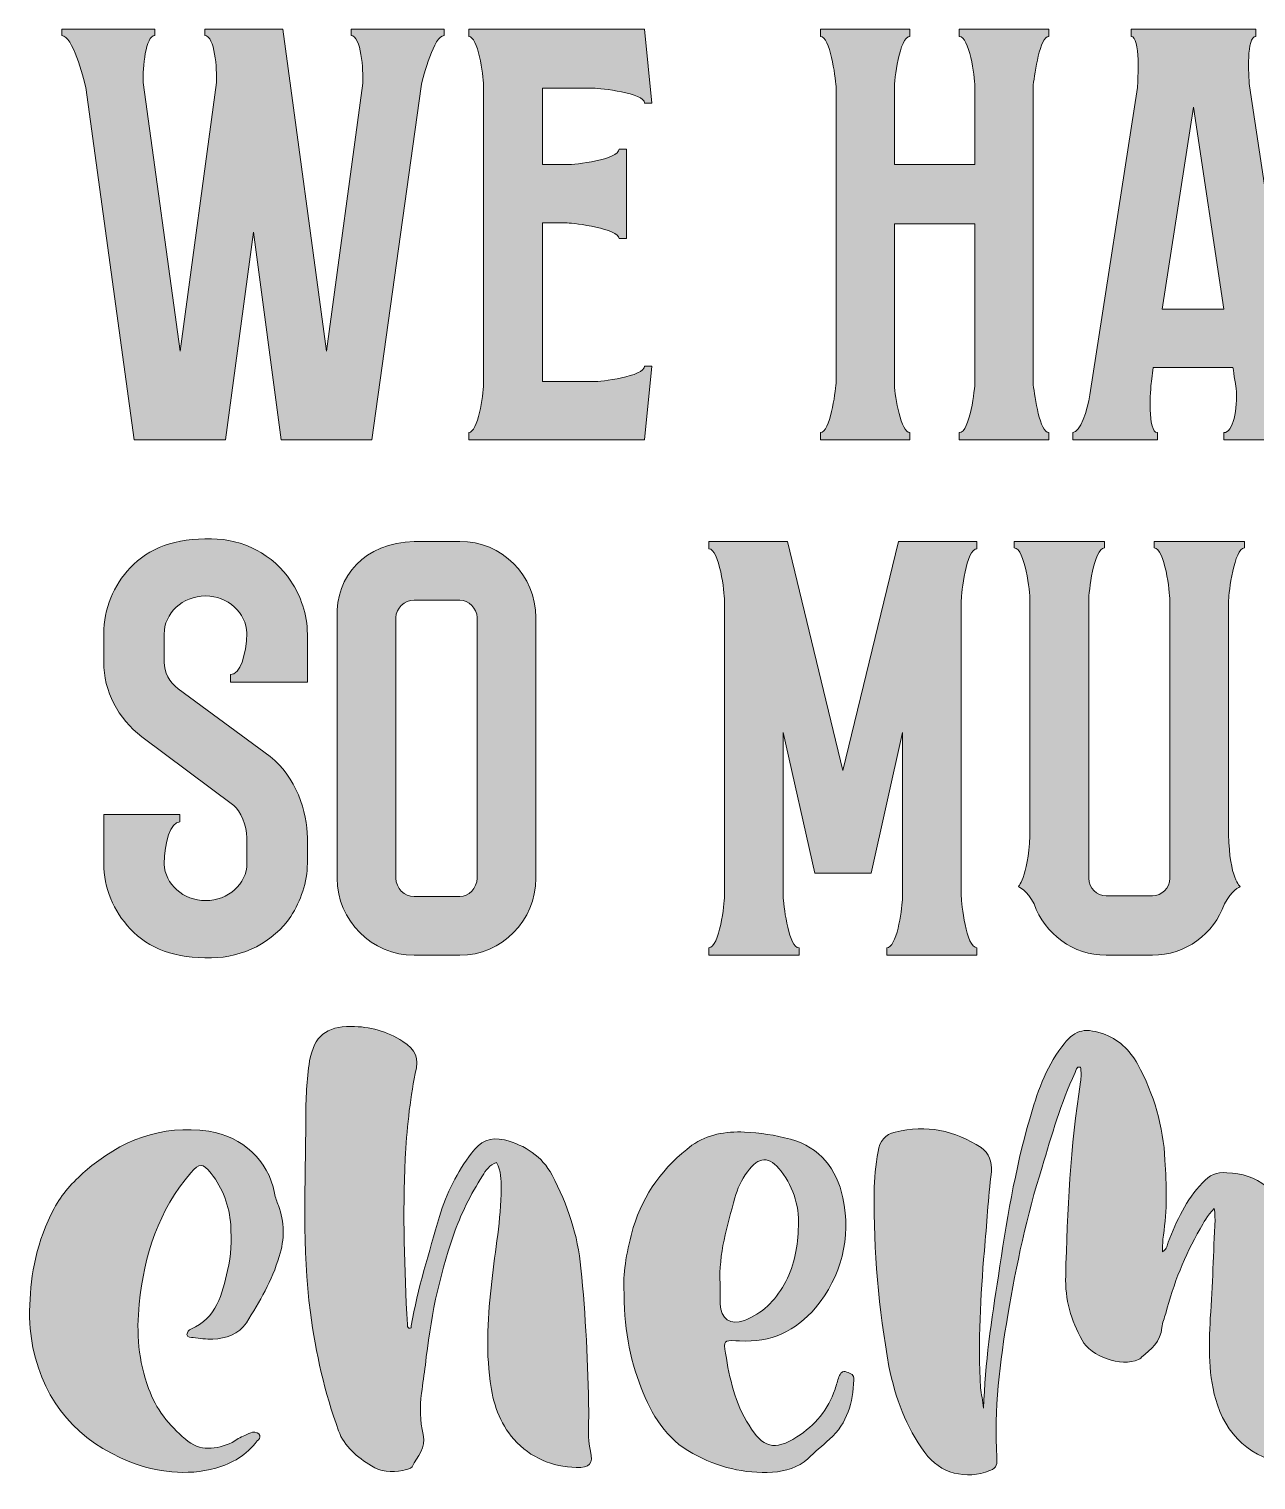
# Model space of a CAD drawing. Header units: inches. Extents: x 150 to 931, y -848 to -232.
# Drawn here: x 149.6 to 540.1, y -800.1 to -338.3 of the extents above; entities that cross this region are included whole.
import ezdxf

# ---------------------------------------------------------------- set-up
doc = ezdxf.new("R2010")
doc.units = ezdxf.units.IN
doc.header["$MEASUREMENT"] = 0
doc.layers.add('Layer 1', color=7, linetype='Continuous')

# ---------------------------------------------------------------- blocks, each defined once
blk = doc.blocks.new('block 3')
at = {"layer": 'Layer 1', "true_color": 0xffffff}
h = blk.add_hatch(color=7, dxfattribs=at)
h.dxf.hatch_style = 2
edge = h.paths.add_edge_path()
edge.add_spline(control_points=[(271.25, -751.1), (273.24, -739.15), (276.97, -727.71), (280.2, -716.26), (282.44, -708.79), (285.93, -702.08), (290.41, -696.1), (293.15, -692.37), (296.38, -690.88), (300.86, -691.87), (307.58, -693.61), (312.81, -697.1), (316.04, -703.07), (321.02, -712.53), (324.25, -722.23), (325.25, -732.68), (326.74, -747.86), (327.49, -763.29), (327.74, -778.47), (327.74, -782.7), (327.24, -786.69), (328.24, -790.92), (329.23, -794.9), (327.99, -796.39), (323.76, -796.14), (316.04, -795.89), (309.32, -793.16), (303.85, -787.18), (299.37, -781.96), (297.13, -775.49), (296.38, -768.77), (294.89, -758.07), (295.63, -747.62), (296.88, -736.92), (297.87, -726.96), (299.86, -717.26), (299.86, -707.3), (299.86, -704.56), (299.86, -701.83), (298.37, -699.09), (296.13, -699.84), (294.89, -701.58), (293.89, -703.32), (290.16, -709.29), (286.92, -715.51), (284.68, -722.23), (279.96, -735.67), (277.22, -749.36), (275.73, -763.54), (275.23, -766.53), (274.98, -769.51), (274.48, -772.5), (273.98, -776.98), (273.98, -781.21), (274.98, -785.69), (275.97, -789.92), (273.24, -792.66), (271.49, -795.89), (271, -796.64), (269.5, -796.89), (268.51, -797.14), (265.02, -797.64), (261.29, -797.64), (258.55, -795.64), (254.08, -792.91), (249.84, -789.42), (248.1, -784.45), (243.62, -772.25), (240.89, -759.81), (239.14, -746.87), (236.41, -726.46), (237.65, -705.81), (237.65, -685.15), (237.65, -678.93), (237.9, -672.71), (238.89, -666.74), (240.39, -658.77), (244.12, -655.79), (252.08, -655.79), (258.06, -655.79), (263.53, -657.28), (268.51, -660.52), (272.74, -663.25), (273.73, -665.74), (272.49, -670.72), (270.75, -679.68), (269.75, -688.89), (269.26, -697.85), (268.51, -715.51), (269.01, -732.93), (270, -750.6), (270, -751.1), (270, -751.6), (270.5, -751.85), (271.25, -751.85), (271.25, -751.6), (271.25, -751.1)], knot_values=[0, 0, 0, 0, 1, 1, 1, 2, 2, 2, 3, 3, 3, 4, 4, 4, 5, 5, 5, 6, 6, 6, 7, 7, 7, 8, 8, 8, 9, 9, 9, 10, 10, 10, 11, 11, 11, 12, 12, 12, 13, 13, 13, 14, 14, 14, 15, 15, 15, 16, 16, 16, 17, 17, 17, 18, 18, 18, 19, 19, 19, 20, 20, 20, 21, 21, 21, 22, 22, 22, 23, 23, 23, 24, 24, 24, 25, 25, 25, 26, 26, 26, 27, 27, 27, 28, 28, 28, 29, 29, 29, 30, 30, 30, 31, 31, 31, 32, 32, 32, 32], degree=3, periodic=1)
h = blk.add_hatch(color=7, dxfattribs=at)
h.dxf.hatch_style = 2
edge = h.paths.add_edge_path()
edge.add_spline(control_points=[(458.12, -735.17), (460.61, -718.25), (463.35, -701.58), (468.08, -685.15), (470.32, -677.19), (473.06, -669.23), (478.28, -662.26), (482.26, -657.03), (485, -656.04), (491.22, -658.03), (496.2, -659.77), (499.93, -663.25), (502.42, -667.73), (507.65, -677.44), (510.63, -687.64), (511.13, -698.34), (511.63, -706.31), (511.88, -714.27), (510.63, -722.23), (510.38, -723.97), (510.38, -725.47), (510.38, -727.46), (511.88, -726.46), (511.88, -725.47), (512.13, -724.47), (514.86, -717.5), (517.85, -711.03), (523.08, -705.56), (525.32, -703.07), (527.56, -702.08), (530.79, -702.32), (540.5, -702.57), (547.71, -708.3), (550.95, -717.75), (552.19, -722.23), (553.19, -726.71), (553.44, -731.19), (554.93, -745.87), (555.43, -760.56), (555.68, -774.99), (555.93, -777.73), (555.68, -780.46), (555.68, -783.7), (558.16, -783.2), (558.91, -781.96), (559.66, -780.71), (562.64, -776.98), (564.64, -772.5), (566.63, -768.02), (571.85, -757.32), (575.34, -746.12), (577.08, -734.18), (577.33, -733.18), (577.58, -731.94), (577.82, -730.94), (578.57, -727.96), (578.57, -727.71), (581.81, -727.71), (585.29, -727.46), (585.29, -727.46), (586.04, -731.19), (586.53, -733.18), (586.29, -735.17), (586.04, -737.16), (583.05, -753.59), (576.58, -768.77), (568.87, -783.2), (566.87, -786.93), (563.64, -789.92), (560.4, -792.91), (558.41, -794.9), (555.68, -795.15), (552.69, -795.15), (540.75, -794.65), (531.54, -787.43), (527.81, -776.23), (524.82, -767.03), (525.07, -757.82), (525.57, -748.61), (526.31, -738.16), (526.56, -727.71), (527.06, -717.26), (527.06, -716.26), (527.06, -715.51), (526.81, -713.77), (524.57, -716.01), (523.33, -718.25), (522.33, -720.24), (517.35, -728.7), (513.87, -737.66), (511.38, -747.12), (510.88, -748.61), (510.38, -750.1), (510.14, -751.6), (509.89, -756.08), (506.65, -758.57), (503.67, -761.05), (503.42, -761.55), (502.92, -761.55), (502.67, -761.8), (497.2, -764.29), (487.49, -760.81), (484.75, -755.58), (481.27, -749.36), (479.28, -742.64), (479.53, -735.17), (480.02, -714.52), (481.02, -693.86), (484.25, -673.46), (484.5, -671.96), (484.5, -670.22), (484.25, -668.73), (482.76, -668.48), (483.01, -669.72), (482.51, -670.47), (478.03, -680.18), (475.05, -690.38), (472.06, -700.58), (467.08, -716.01), (463.85, -731.69), (461.11, -747.62), (458.62, -762.55), (456.63, -777.73), (457.63, -792.91), (457.63, -794.9), (457.88, -796.14), (455.39, -797.14), (447.92, -800.12), (439.46, -798.13), (434.73, -791.41), (428.76, -783.2), (425.28, -773.99), (423.29, -764.04), (420.05, -745.63), (418.31, -727.21), (418.56, -708.55), (418.56, -704.32), (419.05, -699.84), (419.8, -695.61), (420.3, -692.37), (422.04, -690.13), (425.28, -689.38), (435.23, -686.9), (444.19, -688.89), (452.65, -694.36), (455.14, -696.1), (456.13, -698.84), (455.88, -702.08), (454.89, -710.54), (454.39, -718.75), (453.65, -727.21), (452.4, -741.64), (451.65, -756.08), (452.4, -770.76), (452.65, -772.75), (453.15, -774.99), (453.4, -777.23), (453.89, -763.04), (455.88, -749.11), (458.12, -735.17)], knot_values=[0, 0, 0, 0, 1, 1, 1, 2, 2, 2, 3, 3, 3, 4, 4, 4, 5, 5, 5, 6, 6, 6, 7, 7, 7, 8, 8, 8, 9, 9, 9, 10, 10, 10, 11, 11, 11, 12, 12, 12, 13, 13, 13, 14, 14, 14, 15, 15, 15, 16, 16, 16, 17, 17, 17, 18, 18, 18, 19, 19, 19, 20, 20, 20, 21, 21, 21, 22, 22, 22, 23, 23, 23, 24, 24, 24, 25, 25, 25, 26, 26, 26, 27, 27, 27, 28, 28, 28, 29, 29, 29, 30, 30, 30, 31, 31, 31, 32, 32, 32, 33, 33, 33, 34, 34, 34, 35, 35, 35, 36, 36, 36, 37, 37, 37, 38, 38, 38, 39, 39, 39, 40, 40, 40, 41, 41, 41, 42, 42, 42, 43, 43, 43, 44, 44, 44, 45, 45, 45, 46, 46, 46, 47, 47, 47, 48, 48, 48, 49, 49, 49, 50, 50, 50, 51, 51, 51, 52, 52, 52, 53, 53, 53, 53], degree=3, periodic=1)
h = blk.add_hatch(color=7, dxfattribs=at)
h.dxf.hatch_style = 2
edge = h.paths.add_edge_path()
edge.add_spline(control_points=[(157.53, -713.77), (160.01, -709.04), (163.5, -705.31), (167.48, -701.83), (178.68, -692.12), (191.62, -686.9), (206.8, -689.14), (217.5, -690.88), (225.71, -698.34), (227.7, -708.79), (227.95, -710.29), (228.45, -711.53), (228.95, -712.78), (230.94, -718), (230.94, -723.48), (229.2, -728.95), (226.96, -736.67), (222.98, -743.39), (218.74, -750.1), (216.26, -753.84), (212.27, -755.08), (208.04, -755.33), (206.05, -755.33), (203.81, -755.08), (201.82, -754.83), (201.08, -754.83), (200.08, -754.83), (199.83, -753.84), (199.83, -753.09), (200.58, -752.34), (201.08, -752.1), (209.29, -748.61), (211.03, -740.9), (212.77, -733.43), (214.02, -728.7), (214.02, -723.73), (213.77, -719), (213.27, -712.78), (211.28, -707.3), (207.55, -702.57), (204.81, -699.09), (203.81, -699.34), (201.08, -702.32), (190.87, -714.27), (186.14, -728.45), (184.65, -744.13), (183.66, -753.34), (184.4, -762.3), (187.64, -771.01), (189.88, -777.48), (194.11, -782.7), (199.33, -787.18), (204.06, -791.17), (209.04, -790.42), (214.27, -788.18), (215.51, -787.43), (216.75, -786.44), (218.25, -785.94), (218.99, -785.44), (219.99, -785.19), (220.74, -784.94), (221.73, -784.7), (222.73, -785.19), (222.98, -785.94), (223.22, -786.69), (222.73, -787.18), (222.23, -787.68), (218.74, -792.16), (214.27, -794.9), (209.04, -796.39), (199.58, -798.88), (190.38, -797.64), (181.67, -794.4), (165.24, -787.68), (154.54, -775.74), (150.81, -758.07), (150.06, -754.09), (149.56, -750.1), (149.81, -744.38), (150.06, -734.92), (152.05, -723.97), (157.53, -713.77)], knot_values=[0, 0, 0, 0, 1, 1, 1, 2, 2, 2, 3, 3, 3, 4, 4, 4, 5, 5, 5, 6, 6, 6, 7, 7, 7, 8, 8, 8, 9, 9, 9, 10, 10, 10, 11, 11, 11, 12, 12, 12, 13, 13, 13, 14, 14, 14, 15, 15, 15, 16, 16, 16, 17, 17, 17, 18, 18, 18, 19, 19, 19, 20, 20, 20, 21, 21, 21, 22, 22, 22, 23, 23, 23, 24, 24, 24, 25, 25, 25, 26, 26, 26, 27, 27, 27, 27], degree=3, periodic=1)
h = blk.add_hatch(color=7, dxfattribs=at)
h.dxf.hatch_style = 2
edge = h.paths.add_edge_path()
edge.add_spline(control_points=[(341.91, -719.74), (345.15, -709.04), (351.62, -700.33), (360.58, -693.61), (365.56, -690.13), (371.28, -689.14), (377.25, -689.38), (382.23, -689.63), (386.96, -690.38), (391.94, -691.62), (401.39, -694.36), (406.62, -701.08), (408.61, -710.29), (411.35, -723.23), (408.11, -735.17), (399.9, -745.38), (393.68, -752.59), (385.71, -756.57), (375.76, -755.83), (375.26, -755.83), (375.01, -755.83), (374.51, -755.83), (370.78, -755.58), (370.53, -755.83), (371.28, -759.81), (372.52, -767.77), (374.27, -775.74), (378.75, -782.7), (382.98, -789.92), (386.96, -790.92), (393.93, -786.44), (399.9, -782.7), (403.88, -777.73), (406.12, -771.26), (406.62, -769.76), (406.87, -768.52), (407.36, -767.28), (407.86, -766.28), (408.36, -765.04), (409.85, -765.78), (411.1, -766.28), (412.34, -766.53), (412.09, -768.27), (411.84, -775.49), (410.1, -781.96), (404.38, -787.18), (402.14, -789.17), (399.65, -791.17), (397.41, -793.41), (394.42, -796.14), (390.44, -797.39), (386.21, -797.64), (377.25, -798.13), (368.79, -796.14), (360.83, -791.66), (352.37, -787.18), (347.64, -779.22), (344.4, -770.76), (340.67, -761.3), (338.93, -751.35), (338.93, -738.91), (338.68, -733.93), (339.92, -726.71), (341.91, -719.74)], knot_values=[0, 0, 0, 0, 1, 1, 1, 2, 2, 2, 3, 3, 3, 4, 4, 4, 5, 5, 5, 6, 6, 6, 7, 7, 7, 8, 8, 8, 9, 9, 9, 10, 10, 10, 11, 11, 11, 12, 12, 12, 13, 13, 13, 14, 14, 14, 15, 15, 15, 16, 16, 16, 17, 17, 17, 18, 18, 18, 19, 19, 19, 20, 20, 20, 21, 21, 21, 21], degree=3, periodic=1)
edge = h.paths.add_edge_path()
edge.add_spline(control_points=[(369.54, -744.13), (369.79, -748.86), (372.77, -751.1), (377.25, -749.36), (382.98, -747.12), (386.96, -743.14), (389.94, -737.91), (392.93, -732.68), (394.17, -726.71), (394.42, -720.49), (394.92, -713.77), (393.18, -707.3), (388.95, -701.83), (385.22, -696.85), (381.73, -697.1), (378.25, -702.08), (376.26, -704.56), (375.01, -707.55), (374.27, -710.29), (371.78, -719.25), (369.04, -728.21), (369.54, -737.66), (369.54, -739.9), (369.54, -741.89), (369.54, -744.13)], knot_values=[0, 0, 0, 0, 1, 1, 1, 2, 2, 2, 3, 3, 3, 4, 4, 4, 5, 5, 5, 6, 6, 6, 7, 7, 7, 8, 8, 8, 8], degree=3, periodic=1)
at = {"layer": 'Layer 1', "lineweight": 0}
for points, knots in [([(271.25, -751.1), (273.24, -739.15), (276.97, -727.71), (280.2, -716.26), (282.44, -708.79), (285.93, -702.08), (290.41, -696.1), (293.15, -692.37), (296.38, -690.88), (300.86, -691.87), (307.58, -693.61), (312.81, -697.1), (316.04, -703.07), (321.02, -712.53), (324.25, -722.23), (325.25, -732.68), (326.74, -747.86), (327.49, -763.29), (327.74, -778.47), (327.74, -782.7), (327.24, -786.69), (328.24, -790.92), (329.23, -794.9), (327.99, -796.39), (323.76, -796.14), (316.04, -795.89), (309.32, -793.16), (303.85, -787.18), (299.37, -781.96), (297.13, -775.49), (296.38, -768.77), (294.89, -758.07), (295.63, -747.62), (296.88, -736.92), (297.87, -726.96), (299.86, -717.26), (299.86, -707.3), (299.86, -704.56), (299.86, -701.83), (298.37, -699.09), (296.13, -699.84), (294.89, -701.58), (293.89, -703.32), (290.16, -709.29), (286.92, -715.51), (284.68, -722.23), (279.96, -735.67), (277.22, -749.36), (275.73, -763.54), (275.23, -766.53), (274.98, -769.51), (274.48, -772.5), (273.98, -776.98), (273.98, -781.21), (274.98, -785.69), (275.97, -789.92), (273.24, -792.66), (271.49, -795.89), (271, -796.64), (269.5, -796.89), (268.51, -797.14), (265.02, -797.64), (261.29, -797.64), (258.55, -795.64), (254.08, -792.91), (249.84, -789.42), (248.1, -784.45), (243.62, -772.25), (240.89, -759.81), (239.14, -746.87), (236.41, -726.46), (237.65, -705.81), (237.65, -685.15), (237.65, -678.93), (237.9, -672.71), (238.89, -666.74), (240.39, -658.77), (244.12, -655.79), (252.08, -655.79), (258.06, -655.79), (263.53, -657.28), (268.51, -660.52), (272.74, -663.25), (273.73, -665.74), (272.49, -670.72), (270.75, -679.68), (269.75, -688.89), (269.26, -697.85), (268.51, -715.51), (269.01, -732.93), (270, -750.6), (270, -751.1), (270, -751.6), (270.5, -751.85), (271.25, -751.85), (271.25, -751.6), (271.25, -751.1)], [0, 0, 0, 0, 1, 1, 1, 2, 2, 2, 3, 3, 3, 4, 4, 4, 5, 5, 5, 6, 6, 6, 7, 7, 7, 8, 8, 8, 9, 9, 9, 10, 10, 10, 11, 11, 11, 12, 12, 12, 13, 13, 13, 14, 14, 14, 15, 15, 15, 16, 16, 16, 17, 17, 17, 18, 18, 18, 19, 19, 19, 20, 20, 20, 21, 21, 21, 22, 22, 22, 23, 23, 23, 24, 24, 24, 25, 25, 25, 26, 26, 26, 27, 27, 27, 28, 28, 28, 29, 29, 29, 30, 30, 30, 31, 31, 31, 32, 32, 32, 32]), ([(458.12, -735.17), (460.61, -718.25), (463.35, -701.58), (468.08, -685.15), (470.32, -677.19), (473.06, -669.23), (478.28, -662.26), (482.26, -657.03), (485, -656.04), (491.22, -658.03), (496.2, -659.77), (499.93, -663.25), (502.42, -667.73), (507.65, -677.44), (510.63, -687.64), (511.13, -698.34), (511.63, -706.31), (511.88, -714.27), (510.63, -722.23), (510.38, -723.97), (510.38, -725.47), (510.38, -727.46), (511.88, -726.46), (511.88, -725.47), (512.13, -724.47), (514.86, -717.5), (517.85, -711.03), (523.08, -705.56), (525.32, -703.07), (527.56, -702.08), (530.79, -702.32), (540.5, -702.57), (547.71, -708.3), (550.95, -717.75), (552.19, -722.23), (553.19, -726.71), (553.44, -731.19), (554.93, -745.87), (555.43, -760.56), (555.68, -774.99), (555.93, -777.73), (555.68, -780.46), (555.68, -783.7), (558.16, -783.2), (558.91, -781.96), (559.66, -780.71), (562.64, -776.98), (564.64, -772.5), (566.63, -768.02), (571.85, -757.32), (575.34, -746.12), (577.08, -734.18), (577.33, -733.18), (577.58, -731.94), (577.82, -730.94), (578.57, -727.96), (578.57, -727.71), (581.81, -727.71), (585.29, -727.46), (585.29, -727.46), (586.04, -731.19), (586.53, -733.18), (586.29, -735.17), (586.04, -737.16), (583.05, -753.59), (576.58, -768.77), (568.87, -783.2), (566.87, -786.93), (563.64, -789.92), (560.4, -792.91), (558.41, -794.9), (555.68, -795.15), (552.69, -795.15), (540.75, -794.65), (531.54, -787.43), (527.81, -776.23), (524.82, -767.03), (525.07, -757.82), (525.57, -748.61), (526.31, -738.16), (526.56, -727.71), (527.06, -717.26), (527.06, -716.26), (527.06, -715.51), (526.81, -713.77), (524.57, -716.01), (523.33, -718.25), (522.33, -720.24), (517.35, -728.7), (513.87, -737.66), (511.38, -747.12), (510.88, -748.61), (510.38, -750.1), (510.14, -751.6), (509.89, -756.08), (506.65, -758.57), (503.67, -761.05), (503.42, -761.55), (502.92, -761.55), (502.67, -761.8), (497.2, -764.29), (487.49, -760.81), (484.75, -755.58), (481.27, -749.36), (479.28, -742.64), (479.53, -735.17), (480.02, -714.52), (481.02, -693.86), (484.25, -673.46), (484.5, -671.96), (484.5, -670.22), (484.25, -668.73), (482.76, -668.48), (483.01, -669.72), (482.51, -670.47), (478.03, -680.18), (475.05, -690.38), (472.06, -700.58), (467.08, -716.01), (463.85, -731.69), (461.11, -747.62), (458.62, -762.55), (456.63, -777.73), (457.63, -792.91), (457.63, -794.9), (457.88, -796.14), (455.39, -797.14), (447.92, -800.12), (439.46, -798.13), (434.73, -791.41), (428.76, -783.2), (425.28, -773.99), (423.29, -764.04), (420.05, -745.63), (418.31, -727.21), (418.56, -708.55), (418.56, -704.32), (419.05, -699.84), (419.8, -695.61), (420.3, -692.37), (422.04, -690.13), (425.28, -689.38), (435.23, -686.9), (444.19, -688.89), (452.65, -694.36), (455.14, -696.1), (456.13, -698.84), (455.88, -702.08), (454.89, -710.54), (454.39, -718.75), (453.65, -727.21), (452.4, -741.64), (451.65, -756.08), (452.4, -770.76), (452.65, -772.75), (453.15, -774.99), (453.4, -777.23), (453.89, -763.04), (455.88, -749.11), (458.12, -735.17)], [0, 0, 0, 0, 1, 1, 1, 2, 2, 2, 3, 3, 3, 4, 4, 4, 5, 5, 5, 6, 6, 6, 7, 7, 7, 8, 8, 8, 9, 9, 9, 10, 10, 10, 11, 11, 11, 12, 12, 12, 13, 13, 13, 14, 14, 14, 15, 15, 15, 16, 16, 16, 17, 17, 17, 18, 18, 18, 19, 19, 19, 20, 20, 20, 21, 21, 21, 22, 22, 22, 23, 23, 23, 24, 24, 24, 25, 25, 25, 26, 26, 26, 27, 27, 27, 28, 28, 28, 29, 29, 29, 30, 30, 30, 31, 31, 31, 32, 32, 32, 33, 33, 33, 34, 34, 34, 35, 35, 35, 36, 36, 36, 37, 37, 37, 38, 38, 38, 39, 39, 39, 40, 40, 40, 41, 41, 41, 42, 42, 42, 43, 43, 43, 44, 44, 44, 45, 45, 45, 46, 46, 46, 47, 47, 47, 48, 48, 48, 49, 49, 49, 50, 50, 50, 51, 51, 51, 52, 52, 52, 53, 53, 53, 53]), ([(157.53, -713.77), (160.01, -709.04), (163.5, -705.31), (167.48, -701.83), (178.68, -692.12), (191.62, -686.9), (206.8, -689.14), (217.5, -690.88), (225.71, -698.34), (227.7, -708.79), (227.95, -710.29), (228.45, -711.53), (228.95, -712.78), (230.94, -718), (230.94, -723.48), (229.2, -728.95), (226.96, -736.67), (222.98, -743.39), (218.74, -750.1), (216.26, -753.84), (212.27, -755.08), (208.04, -755.33), (206.05, -755.33), (203.81, -755.08), (201.82, -754.83), (201.08, -754.83), (200.08, -754.83), (199.83, -753.84), (199.83, -753.09), (200.58, -752.34), (201.08, -752.1), (209.29, -748.61), (211.03, -740.9), (212.77, -733.43), (214.02, -728.7), (214.02, -723.73), (213.77, -719), (213.27, -712.78), (211.28, -707.3), (207.55, -702.57), (204.81, -699.09), (203.81, -699.34), (201.08, -702.32), (190.87, -714.27), (186.14, -728.45), (184.65, -744.13), (183.66, -753.34), (184.4, -762.3), (187.64, -771.01), (189.88, -777.48), (194.11, -782.7), (199.33, -787.18), (204.06, -791.17), (209.04, -790.42), (214.27, -788.18), (215.51, -787.43), (216.75, -786.44), (218.25, -785.94), (218.99, -785.44), (219.99, -785.19), (220.74, -784.94), (221.73, -784.7), (222.73, -785.19), (222.98, -785.94), (223.22, -786.69), (222.73, -787.18), (222.23, -787.68), (218.74, -792.16), (214.27, -794.9), (209.04, -796.39), (199.58, -798.88), (190.38, -797.64), (181.67, -794.4), (165.24, -787.68), (154.54, -775.74), (150.81, -758.07), (150.06, -754.09), (149.56, -750.1), (149.81, -744.38), (150.06, -734.92), (152.05, -723.97), (157.53, -713.77)], [0, 0, 0, 0, 1, 1, 1, 2, 2, 2, 3, 3, 3, 4, 4, 4, 5, 5, 5, 6, 6, 6, 7, 7, 7, 8, 8, 8, 9, 9, 9, 10, 10, 10, 11, 11, 11, 12, 12, 12, 13, 13, 13, 14, 14, 14, 15, 15, 15, 16, 16, 16, 17, 17, 17, 18, 18, 18, 19, 19, 19, 20, 20, 20, 21, 21, 21, 22, 22, 22, 23, 23, 23, 24, 24, 24, 25, 25, 25, 26, 26, 26, 27, 27, 27, 27]), ([(341.91, -719.74), (345.15, -709.04), (351.62, -700.33), (360.58, -693.61), (365.56, -690.13), (371.28, -689.14), (377.25, -689.38), (382.23, -689.63), (386.96, -690.38), (391.94, -691.62), (401.39, -694.36), (406.62, -701.08), (408.61, -710.29), (411.35, -723.23), (408.11, -735.17), (399.9, -745.38), (393.68, -752.59), (385.71, -756.57), (375.76, -755.83), (375.26, -755.83), (375.01, -755.83), (374.51, -755.83), (370.78, -755.58), (370.53, -755.83), (371.28, -759.81), (372.52, -767.77), (374.27, -775.74), (378.75, -782.7), (382.98, -789.92), (386.96, -790.92), (393.93, -786.44), (399.9, -782.7), (403.88, -777.73), (406.12, -771.26), (406.62, -769.76), (406.87, -768.52), (407.36, -767.28), (407.86, -766.28), (408.36, -765.04), (409.85, -765.78), (411.1, -766.28), (412.34, -766.53), (412.09, -768.27), (411.84, -775.49), (410.1, -781.96), (404.38, -787.18), (402.14, -789.17), (399.65, -791.17), (397.41, -793.41), (394.42, -796.14), (390.44, -797.39), (386.21, -797.64), (377.25, -798.13), (368.79, -796.14), (360.83, -791.66), (352.37, -787.18), (347.64, -779.22), (344.4, -770.76), (340.67, -761.3), (338.93, -751.35), (338.93, -738.91), (338.68, -733.93), (339.92, -726.71), (341.91, -719.74)], [0, 0, 0, 0, 1, 1, 1, 2, 2, 2, 3, 3, 3, 4, 4, 4, 5, 5, 5, 6, 6, 6, 7, 7, 7, 8, 8, 8, 9, 9, 9, 10, 10, 10, 11, 11, 11, 12, 12, 12, 13, 13, 13, 14, 14, 14, 15, 15, 15, 16, 16, 16, 17, 17, 17, 18, 18, 18, 19, 19, 19, 20, 20, 20, 21, 21, 21, 21]), ([(369.54, -744.13), (369.79, -748.86), (372.77, -751.1), (377.25, -749.36), (382.98, -747.12), (386.96, -743.14), (389.94, -737.91), (392.93, -732.68), (394.17, -726.71), (394.42, -720.49), (394.92, -713.77), (393.18, -707.3), (388.95, -701.83), (385.22, -696.85), (381.73, -697.1), (378.25, -702.08), (376.26, -704.56), (375.01, -707.55), (374.27, -710.29), (371.78, -719.25), (369.04, -728.21), (369.54, -737.66), (369.54, -739.9), (369.54, -741.89), (369.54, -744.13)], [0, 0, 0, 0, 1, 1, 1, 2, 2, 2, 3, 3, 3, 4, 4, 4, 5, 5, 5, 6, 6, 6, 7, 7, 7, 8, 8, 8, 8])]:
    blk.add_open_spline(points, degree=3, knots=knots, dxfattribs=at)
blk = doc.blocks.new('block 4')
at = {"layer": 'Layer 1', "true_color": 0xffffff}
h = blk.add_hatch(color=7, dxfattribs=at)
h.dxf.hatch_style = 2
edge = h.paths.add_edge_path()
edge.add_spline(control_points=[(232.89, -514.04), (236.05, -518.78), (238.16, -524.57), (238.16, -530.9), (238.16, -530.9), (238.16, -546.18), (238.16, -546.18), (238.16, -546.18), (218.93, -546.18), (218.93, -546.18), (218.93, -546.18), (213.66, -546.18), (213.66, -546.18), (213.66, -546.18), (213.66, -543.81), (213.66, -543.81), (216.82, -543.81), (218.66, -537.49), (218.93, -530.64), (218.66, -524.05), (212.87, -518.78), (205.75, -518.78), (198.38, -518.78), (192.58, -524.31), (192.58, -530.9), (192.58, -530.9), (192.58, -539.86), (192.58, -539.86), (192.58, -543.02), (194.16, -546.18), (197.06, -548.29), (197.06, -548.29), (226.3, -569.89), (226.3, -569.89), (234.47, -576.22), (238.16, -587.55), (238.16, -595.71), (238.16, -595.71), (238.16, -603.88), (238.16, -603.88), (238.16, -609.94), (236.05, -615.74), (232.89, -620.74), (227.36, -628.91), (217.61, -633.92), (207.6, -633.92), (196.27, -634.18), (187.57, -631.02), (181.78, -624.69), (176.51, -619.16), (173.35, -611.78), (173.35, -603.88), (173.35, -603.88), (173.35, -588.34), (173.35, -588.34), (173.35, -588.34), (197.59, -588.34), (197.59, -588.34), (197.59, -588.34), (197.59, -590.71), (197.59, -590.71), (194.69, -590.71), (192.58, -597.03), (192.58, -604.14), (192.84, -610.47), (198.64, -615.74), (205.75, -615.74), (212.87, -615.74), (218.93, -610.47), (218.93, -603.88), (218.93, -603.88), (218.93, -595.71), (218.93, -595.71), (218.93, -592.02), (216.82, -587.02), (214.71, -585.44), (214.71, -585.44), (185.47, -563.57), (185.47, -563.57), (177.83, -557.77), (173.35, -549.08), (173.35, -539.86), (173.35, -539.86), (173.35, -530.9), (173.35, -530.9), (173.35, -522.73), (176.51, -515.36), (181.78, -509.82), (187.57, -503.5), (196.27, -500.34), (207.6, -500.6), (217.61, -500.6), (227.36, -505.61), (232.89, -514.04)], knot_values=[0, 0, 0, 0, 1, 1, 1, 2, 2, 2, 3, 3, 3, 4, 4, 4, 5, 5, 5, 6, 6, 6, 7, 7, 7, 8, 8, 8, 9, 9, 9, 10, 10, 10, 11, 11, 11, 12, 12, 12, 13, 13, 13, 14, 14, 14, 15, 15, 15, 16, 16, 16, 17, 17, 17, 18, 18, 18, 19, 19, 19, 20, 20, 20, 21, 21, 21, 22, 22, 22, 23, 23, 23, 24, 24, 24, 25, 25, 25, 26, 26, 26, 27, 27, 27, 28, 28, 28, 29, 29, 29, 30, 30, 30, 31, 31, 31, 31], degree=3, periodic=1)
h = blk.add_hatch(color=7, dxfattribs=at)
h.dxf.hatch_style = 2
edge = h.paths.add_edge_path()
edge.add_spline(control_points=[(286.64, -633.12), (286.64, -633.12), (272.15, -633.12), (272.15, -633.12), (258.71, -633.12), (247.65, -622.06), (247.65, -608.62), (247.65, -608.62), (247.65, -525.63), (247.65, -525.63), (247.12, -512.46), (256.34, -501.92), (272.15, -501.39), (272.15, -501.39), (286.64, -501.39), (286.64, -501.39), (300.08, -501.39), (310.88, -512.19), (310.88, -525.63), (310.88, -525.63), (310.88, -608.62), (310.88, -608.62), (310.88, -622.06), (300.08, -633.12), (286.64, -633.12)], knot_values=[0, 0, 0, 0, 1, 1, 1, 2, 2, 2, 3, 3, 3, 4, 4, 4, 5, 5, 5, 6, 6, 6, 7, 7, 7, 8, 8, 8, 8], degree=3, periodic=1)
edge = h.paths.add_edge_path()
edge.add_spline(control_points=[(272.15, -614.42), (272.15, -614.42), (286.64, -614.42), (286.64, -614.42), (289.54, -614.42), (292.17, -611.78), (292.17, -608.62), (292.17, -608.62), (292.17, -525.63), (292.17, -525.63), (292.17, -522.73), (289.54, -520.1), (286.64, -520.1), (286.64, -520.1), (272.15, -520.1), (272.15, -520.1), (268.99, -520.1), (266.35, -522.73), (266.35, -525.63), (266.35, -525.63), (266.35, -608.62), (266.35, -608.62), (266.35, -611.78), (268.99, -614.42), (272.15, -614.42)], knot_values=[0, 0, 0, 0, 1, 1, 1, 2, 2, 2, 3, 3, 3, 4, 4, 4, 5, 5, 5, 6, 6, 6, 7, 7, 7, 8, 8, 8, 8], degree=3, periodic=1)
h = blk.add_hatch(color=7, dxfattribs=at)
h.dxf.hatch_style = 2
edge = h.paths.add_edge_path()
edge.add_spline(control_points=[(427.59, -562.25), (427.59, -562.25), (417.58, -607.04), (417.58, -607.04), (417.58, -607.04), (399.66, -607.04), (399.66, -607.04), (399.66, -607.04), (389.65, -562.25), (389.65, -562.25), (389.65, -562.25), (389.65, -614.95), (389.65, -614.95), (389.91, -618.64), (391.49, -630.75), (394.66, -630.75), (394.66, -630.75), (394.66, -633.12), (394.66, -633.12), (394.66, -633.12), (365.94, -633.12), (365.94, -633.12), (365.94, -633.12), (365.94, -630.75), (365.94, -630.75), (369.36, -630.75), (370.94, -616.53), (370.94, -614.42), (370.94, -614.42), (370.94, -520.1), (370.94, -520.1), (370.94, -517.99), (369.36, -503.76), (365.94, -503.76), (365.94, -503.76), (365.94, -501.39), (365.94, -501.39), (365.94, -501.39), (390.97, -501.39), (390.97, -501.39), (390.97, -501.39), (408.62, -574.37), (408.62, -574.37), (408.62, -574.37), (426.27, -501.39), (426.27, -501.39), (426.27, -501.39), (451.3, -501.39), (451.3, -501.39), (451.3, -501.39), (451.3, -503.76), (451.3, -503.76), (447.88, -503.76), (446.3, -517.99), (446.3, -520.1), (446.3, -520.1), (446.3, -614.42), (446.3, -614.42), (446.3, -616.53), (447.88, -630.75), (451.3, -630.75), (451.3, -630.75), (451.3, -633.12), (451.3, -633.12), (451.3, -633.12), (422.58, -633.12), (422.58, -633.12), (422.58, -633.12), (422.58, -630.75), (422.58, -630.75), (425.74, -630.75), (427.33, -619.16), (427.59, -615.47), (427.59, -615.47), (427.59, -562.25), (427.59, -562.25)], knot_values=[0, 0, 0, 0, 1, 1, 1, 2, 2, 2, 3, 3, 3, 4, 4, 4, 5, 5, 5, 6, 6, 6, 7, 7, 7, 8, 8, 8, 9, 9, 9, 10, 10, 10, 11, 11, 11, 12, 12, 12, 13, 13, 13, 14, 14, 14, 15, 15, 15, 16, 16, 16, 17, 17, 17, 18, 18, 18, 19, 19, 19, 20, 20, 20, 21, 21, 21, 22, 22, 22, 23, 23, 23, 24, 24, 24, 25, 25, 25, 25], degree=3, periodic=1)
h = blk.add_hatch(color=7, dxfattribs=at)
h.dxf.hatch_style = 2
edge = h.paths.add_edge_path()
edge.add_spline(control_points=[(536.4, -501.39), (536.4, -501.39), (536.4, -503.5), (536.4, -503.5), (533.24, -503.5), (531.39, -517.73), (531.39, -520.1), (531.39, -520.1), (531.39, -594.66), (531.39, -594.66), (531.66, -608.88), (535.08, -611.26), (535.08, -611.26), (535.08, -611.26), (532.18, -612.57), (530.08, -616.79), (526.65, -626.28), (517.69, -633.12), (507.15, -633.12), (507.15, -633.12), (492.4, -633.12), (492.4, -633.12), (481.86, -633.12), (472.9, -626.28), (469.48, -616.79), (467.37, -612.57), (464.47, -611.26), (464.47, -611.26), (464.47, -611.26), (468.16, -607.04), (468.16, -592.55), (468.16, -592.55), (468.16, -520.1), (468.16, -520.1), (468.16, -517.73), (466.58, -503.5), (463.16, -503.5), (463.16, -503.5), (463.16, -501.39), (463.16, -501.39), (463.16, -501.39), (491.87, -501.39), (491.87, -501.39), (491.87, -501.39), (491.87, -503.5), (491.87, -503.5), (488.45, -503.5), (486.87, -517.73), (486.87, -520.1), (486.87, -520.1), (486.87, -608.62), (486.87, -608.62), (486.87, -611.78), (489.5, -614.16), (492.4, -614.16), (492.4, -614.16), (507.15, -614.16), (507.15, -614.16), (510.05, -614.16), (512.69, -611.78), (512.69, -608.62), (512.69, -608.62), (512.69, -520.1), (512.69, -520.1), (512.69, -517.73), (511.11, -503.5), (507.68, -503.5), (507.68, -503.5), (507.68, -501.39), (507.68, -501.39), (507.68, -501.39), (536.4, -501.39), (536.4, -501.39)], knot_values=[0, 0, 0, 0, 1, 1, 1, 2, 2, 2, 3, 3, 3, 4, 4, 4, 5, 5, 5, 6, 6, 6, 7, 7, 7, 8, 8, 8, 9, 9, 9, 10, 10, 10, 11, 11, 11, 12, 12, 12, 13, 13, 13, 14, 14, 14, 15, 15, 15, 16, 16, 16, 17, 17, 17, 18, 18, 18, 19, 19, 19, 20, 20, 20, 21, 21, 21, 22, 22, 22, 23, 23, 23, 24, 24, 24, 24], degree=3, periodic=1)
at = {"layer": 'Layer 1', "lineweight": 0}
for points, knots in [([(232.89, -514.04), (236.05, -518.78), (238.16, -524.57), (238.16, -530.9), (238.16, -530.9), (238.16, -546.18), (238.16, -546.18), (238.16, -546.18), (218.93, -546.18), (218.93, -546.18), (218.93, -546.18), (213.66, -546.18), (213.66, -546.18), (213.66, -546.18), (213.66, -543.81), (213.66, -543.81), (216.82, -543.81), (218.66, -537.49), (218.93, -530.64), (218.66, -524.05), (212.87, -518.78), (205.75, -518.78), (198.38, -518.78), (192.58, -524.31), (192.58, -530.9), (192.58, -530.9), (192.58, -539.86), (192.58, -539.86), (192.58, -543.02), (194.16, -546.18), (197.06, -548.29), (197.06, -548.29), (226.3, -569.89), (226.3, -569.89), (234.47, -576.22), (238.16, -587.55), (238.16, -595.71), (238.16, -595.71), (238.16, -603.88), (238.16, -603.88), (238.16, -609.94), (236.05, -615.74), (232.89, -620.74), (227.36, -628.91), (217.61, -633.92), (207.6, -633.92), (196.27, -634.18), (187.57, -631.02), (181.78, -624.69), (176.51, -619.16), (173.35, -611.78), (173.35, -603.88), (173.35, -603.88), (173.35, -588.34), (173.35, -588.34), (173.35, -588.34), (197.59, -588.34), (197.59, -588.34), (197.59, -588.34), (197.59, -590.71), (197.59, -590.71), (194.69, -590.71), (192.58, -597.03), (192.58, -604.14), (192.84, -610.47), (198.64, -615.74), (205.75, -615.74), (212.87, -615.74), (218.93, -610.47), (218.93, -603.88), (218.93, -603.88), (218.93, -595.71), (218.93, -595.71), (218.93, -592.02), (216.82, -587.02), (214.71, -585.44), (214.71, -585.44), (185.47, -563.57), (185.47, -563.57), (177.83, -557.77), (173.35, -549.08), (173.35, -539.86), (173.35, -539.86), (173.35, -530.9), (173.35, -530.9), (173.35, -522.73), (176.51, -515.36), (181.78, -509.82), (187.57, -503.5), (196.27, -500.34), (207.6, -500.6), (217.61, -500.6), (227.36, -505.61), (232.89, -514.04)], [0, 0, 0, 0, 1, 1, 1, 2, 2, 2, 3, 3, 3, 4, 4, 4, 5, 5, 5, 6, 6, 6, 7, 7, 7, 8, 8, 8, 9, 9, 9, 10, 10, 10, 11, 11, 11, 12, 12, 12, 13, 13, 13, 14, 14, 14, 15, 15, 15, 16, 16, 16, 17, 17, 17, 18, 18, 18, 19, 19, 19, 20, 20, 20, 21, 21, 21, 22, 22, 22, 23, 23, 23, 24, 24, 24, 25, 25, 25, 26, 26, 26, 27, 27, 27, 28, 28, 28, 29, 29, 29, 30, 30, 30, 31, 31, 31, 31]), ([(286.64, -633.12), (286.64, -633.12), (272.15, -633.12), (272.15, -633.12), (258.71, -633.12), (247.65, -622.06), (247.65, -608.62), (247.65, -608.62), (247.65, -525.63), (247.65, -525.63), (247.12, -512.46), (256.34, -501.92), (272.15, -501.39), (272.15, -501.39), (286.64, -501.39), (286.64, -501.39), (300.08, -501.39), (310.88, -512.19), (310.88, -525.63), (310.88, -525.63), (310.88, -608.62), (310.88, -608.62), (310.88, -622.06), (300.08, -633.12), (286.64, -633.12)], [0, 0, 0, 0, 1, 1, 1, 2, 2, 2, 3, 3, 3, 4, 4, 4, 5, 5, 5, 6, 6, 6, 7, 7, 7, 8, 8, 8, 8]), ([(427.59, -562.25), (427.59, -562.25), (417.58, -607.04), (417.58, -607.04), (417.58, -607.04), (399.66, -607.04), (399.66, -607.04), (399.66, -607.04), (389.65, -562.25), (389.65, -562.25), (389.65, -562.25), (389.65, -614.95), (389.65, -614.95), (389.91, -618.64), (391.49, -630.75), (394.66, -630.75), (394.66, -630.75), (394.66, -633.12), (394.66, -633.12), (394.66, -633.12), (365.94, -633.12), (365.94, -633.12), (365.94, -633.12), (365.94, -630.75), (365.94, -630.75), (369.36, -630.75), (370.94, -616.53), (370.94, -614.42), (370.94, -614.42), (370.94, -520.1), (370.94, -520.1), (370.94, -517.99), (369.36, -503.76), (365.94, -503.76), (365.94, -503.76), (365.94, -501.39), (365.94, -501.39), (365.94, -501.39), (390.97, -501.39), (390.97, -501.39), (390.97, -501.39), (408.62, -574.37), (408.62, -574.37), (408.62, -574.37), (426.27, -501.39), (426.27, -501.39), (426.27, -501.39), (451.3, -501.39), (451.3, -501.39), (451.3, -501.39), (451.3, -503.76), (451.3, -503.76), (447.88, -503.76), (446.3, -517.99), (446.3, -520.1), (446.3, -520.1), (446.3, -614.42), (446.3, -614.42), (446.3, -616.53), (447.88, -630.75), (451.3, -630.75), (451.3, -630.75), (451.3, -633.12), (451.3, -633.12), (451.3, -633.12), (422.58, -633.12), (422.58, -633.12), (422.58, -633.12), (422.58, -630.75), (422.58, -630.75), (425.74, -630.75), (427.33, -619.16), (427.59, -615.47), (427.59, -615.47), (427.59, -562.25), (427.59, -562.25)], [0, 0, 0, 0, 1, 1, 1, 2, 2, 2, 3, 3, 3, 4, 4, 4, 5, 5, 5, 6, 6, 6, 7, 7, 7, 8, 8, 8, 9, 9, 9, 10, 10, 10, 11, 11, 11, 12, 12, 12, 13, 13, 13, 14, 14, 14, 15, 15, 15, 16, 16, 16, 17, 17, 17, 18, 18, 18, 19, 19, 19, 20, 20, 20, 21, 21, 21, 22, 22, 22, 23, 23, 23, 24, 24, 24, 25, 25, 25, 25]), ([(536.4, -501.39), (536.4, -501.39), (536.4, -503.5), (536.4, -503.5), (533.24, -503.5), (531.39, -517.73), (531.39, -520.1), (531.39, -520.1), (531.39, -594.66), (531.39, -594.66), (531.66, -608.88), (535.08, -611.26), (535.08, -611.26), (535.08, -611.26), (532.18, -612.57), (530.08, -616.79), (526.65, -626.28), (517.69, -633.12), (507.15, -633.12), (507.15, -633.12), (492.4, -633.12), (492.4, -633.12), (481.86, -633.12), (472.9, -626.28), (469.48, -616.79), (467.37, -612.57), (464.47, -611.26), (464.47, -611.26), (464.47, -611.26), (468.16, -607.04), (468.16, -592.55), (468.16, -592.55), (468.16, -520.1), (468.16, -520.1), (468.16, -517.73), (466.58, -503.5), (463.16, -503.5), (463.16, -503.5), (463.16, -501.39), (463.16, -501.39), (463.16, -501.39), (491.87, -501.39), (491.87, -501.39), (491.87, -501.39), (491.87, -503.5), (491.87, -503.5), (488.45, -503.5), (486.87, -517.73), (486.87, -520.1), (486.87, -520.1), (486.87, -608.62), (486.87, -608.62), (486.87, -611.78), (489.5, -614.16), (492.4, -614.16), (492.4, -614.16), (507.15, -614.16), (507.15, -614.16), (510.05, -614.16), (512.69, -611.78), (512.69, -608.62), (512.69, -608.62), (512.69, -520.1), (512.69, -520.1), (512.69, -517.73), (511.11, -503.5), (507.68, -503.5), (507.68, -503.5), (507.68, -501.39), (507.68, -501.39), (507.68, -501.39), (536.4, -501.39), (536.4, -501.39)], [0, 0, 0, 0, 1, 1, 1, 2, 2, 2, 3, 3, 3, 4, 4, 4, 5, 5, 5, 6, 6, 6, 7, 7, 7, 8, 8, 8, 9, 9, 9, 10, 10, 10, 11, 11, 11, 12, 12, 12, 13, 13, 13, 14, 14, 14, 15, 15, 15, 16, 16, 16, 17, 17, 17, 18, 18, 18, 19, 19, 19, 20, 20, 20, 21, 21, 21, 22, 22, 22, 23, 23, 23, 24, 24, 24, 24]), ([(272.15, -614.42), (272.15, -614.42), (286.64, -614.42), (286.64, -614.42), (289.54, -614.42), (292.17, -611.78), (292.17, -608.62), (292.17, -608.62), (292.17, -525.63), (292.17, -525.63), (292.17, -522.73), (289.54, -520.1), (286.64, -520.1), (286.64, -520.1), (272.15, -520.1), (272.15, -520.1), (268.99, -520.1), (266.35, -522.73), (266.35, -525.63), (266.35, -525.63), (266.35, -608.62), (266.35, -608.62), (266.35, -611.78), (268.99, -614.42), (272.15, -614.42)], [0, 0, 0, 0, 1, 1, 1, 2, 2, 2, 3, 3, 3, 4, 4, 4, 5, 5, 5, 6, 6, 6, 7, 7, 7, 8, 8, 8, 8])]:
    blk.add_open_spline(points, degree=3, knots=knots, dxfattribs=at)
blk = doc.blocks.new('block 5')
at = {"layer": 'Layer 1', "true_color": 0xffffff}
h = blk.add_hatch(color=7, dxfattribs=at)
h.dxf.hatch_style = 2
edge = h.paths.add_edge_path()
edge.add_spline(control_points=[(274.34, -356.65), (274.34, -356.65), (258.65, -469.13), (258.65, -469.13), (258.65, -469.13), (229.87, -469.13), (229.87, -469.13), (229.87, -469.13), (220.98, -402.95), (220.98, -402.95), (220.98, -402.95), (212.08, -469.13), (212.08, -469.13), (212.08, -469.13), (183.05, -469.13), (183.05, -469.13), (183.05, -469.13), (167.61, -356.91), (167.61, -356.91), (166.83, -353.51), (163.43, -340.43), (160.03, -340.43), (160.03, -340.43), (160.03, -338.33), (160.03, -338.33), (160.03, -338.33), (189.59, -338.33), (189.59, -338.33), (189.59, -338.33), (189.59, -340.43), (189.59, -340.43), (186.71, -340.43), (185.66, -350.63), (185.92, -355.34), (185.92, -355.34), (197.7, -440.88), (197.7, -440.88), (197.7, -440.88), (209.2, -355.34), (209.2, -355.34), (209.47, -351.15), (208.68, -340.43), (205.54, -340.43), (205.54, -340.43), (205.54, -338.33), (205.54, -338.33), (205.54, -338.33), (230.4, -338.33), (230.4, -338.33), (230.4, -338.33), (244.26, -440.88), (244.26, -440.88), (244.26, -440.88), (255.77, -355.6), (255.77, -355.6), (256.03, -351.41), (255.25, -340.43), (252.11, -340.43), (252.11, -340.43), (252.11, -338.33), (252.11, -338.33), (252.11, -338.33), (281.67, -338.33), (281.67, -338.33), (281.67, -338.33), (281.67, -340.43), (281.67, -340.43), (278.53, -340.43), (275.13, -352.98), (274.34, -356.65)], knot_values=[0, 0, 0, 0, 1, 1, 1, 2, 2, 2, 3, 3, 3, 4, 4, 4, 5, 5, 5, 6, 6, 6, 7, 7, 7, 8, 8, 8, 9, 9, 9, 10, 10, 10, 11, 11, 11, 12, 12, 12, 13, 13, 13, 14, 14, 14, 15, 15, 15, 16, 16, 16, 17, 17, 17, 18, 18, 18, 19, 19, 19, 20, 20, 20, 21, 21, 21, 22, 22, 22, 23, 23, 23, 23], degree=3, periodic=1)
h = blk.add_hatch(color=7, dxfattribs=at)
h.dxf.hatch_style = 2
edge = h.paths.add_edge_path()
edge.add_spline(control_points=[(289.51, -469.13), (289.51, -469.13), (289.51, -466.78), (289.51, -466.78), (292.39, -466.78), (294.22, -455), (294.22, -451.34), (294.22, -451.34), (294.22, -356.38), (294.22, -356.38), (294.22, -352.72), (292.39, -340.69), (289.51, -340.69), (289.51, -340.69), (289.51, -338.33), (289.51, -338.33), (289.51, -338.33), (345.49, -338.33), (345.49, -338.33), (345.49, -338.33), (347.84, -361.88), (347.84, -361.88), (347.84, -361.88), (345.49, -361.88), (345.49, -361.88), (345.49, -358.74), (331.36, -357.17), (329.27, -357.17), (329.27, -357.17), (313.05, -357.17), (313.05, -357.17), (313.05, -357.17), (313.05, -381.5), (313.05, -381.5), (313.05, -381.5), (320.9, -381.5), (320.9, -381.5), (323.25, -381.5), (337.38, -379.93), (337.38, -376.53), (337.38, -376.53), (339.73, -376.53), (339.73, -376.53), (339.73, -376.53), (339.73, -405.04), (339.73, -405.04), (339.73, -405.04), (337.38, -405.04), (337.38, -405.04), (337.38, -401.9), (323.25, -400.07), (320.9, -400.07), (320.9, -400.07), (313.05, -400.07), (313.05, -400.07), (313.05, -400.07), (313.05, -450.56), (313.05, -450.56), (313.05, -450.56), (329.27, -450.56), (329.27, -450.56), (331.36, -450.56), (345.49, -448.99), (345.49, -445.59), (345.49, -445.59), (347.84, -445.59), (347.84, -445.59), (347.84, -445.59), (345.49, -469.13), (345.49, -469.13), (345.49, -469.13), (289.51, -469.13), (289.51, -469.13)], knot_values=[0, 0, 0, 0, 1, 1, 1, 2, 2, 2, 3, 3, 3, 4, 4, 4, 5, 5, 5, 6, 6, 6, 7, 7, 7, 8, 8, 8, 9, 9, 9, 10, 10, 10, 11, 11, 11, 12, 12, 12, 13, 13, 13, 14, 14, 14, 15, 15, 15, 16, 16, 16, 17, 17, 17, 18, 18, 18, 19, 19, 19, 20, 20, 20, 21, 21, 21, 22, 22, 22, 23, 23, 23, 24, 24, 24, 24], degree=3, periodic=1)
h = blk.add_hatch(color=7, dxfattribs=at)
h.dxf.hatch_style = 2
edge = h.paths.add_edge_path()
edge.add_spline(control_points=[(401.46, -469.13), (401.46, -469.13), (401.46, -466.78), (401.46, -466.78), (404.6, -466.78), (406.17, -454.22), (406.43, -451.08), (406.43, -451.08), (406.43, -356.65), (406.43, -356.65), (406.17, -353.25), (404.6, -340.69), (401.46, -340.69), (401.46, -340.69), (401.46, -338.33), (401.46, -338.33), (401.46, -338.33), (429.97, -338.33), (429.97, -338.33), (429.97, -338.33), (429.97, -340.69), (429.97, -340.69), (426.57, -340.69), (425, -354.81), (425, -357.17), (425, -357.17), (425, -381.5), (425, -381.5), (425, -381.5), (450.64, -381.5), (450.64, -381.5), (450.64, -381.5), (450.64, -356.65), (450.64, -356.65), (450.64, -353.25), (448.81, -340.69), (445.67, -340.69), (445.67, -340.69), (445.67, -338.33), (445.67, -338.33), (445.67, -338.33), (474.18, -338.33), (474.18, -338.33), (474.18, -338.33), (474.18, -340.69), (474.18, -340.69), (471.3, -340.69), (469.74, -352.2), (469.21, -356.12), (469.21, -356.12), (469.21, -451.6), (469.21, -451.6), (469.74, -455.53), (471.3, -466.78), (474.18, -466.78), (474.18, -466.78), (474.18, -469.13), (474.18, -469.13), (474.18, -469.13), (450.64, -469.13), (450.64, -469.13), (450.64, -469.13), (445.67, -469.13), (445.67, -469.13), (445.67, -469.13), (445.67, -466.78), (445.67, -466.78), (449.07, -466.78), (450.64, -452.65), (450.64, -450.56), (450.64, -450.56), (450.64, -451.08), (450.64, -451.08), (450.64, -451.08), (450.64, -400.33), (450.64, -400.33), (450.64, -400.33), (425, -400.33), (425, -400.33), (425, -400.33), (425, -451.6), (425, -451.6), (425.26, -455.53), (427.09, -466.78), (429.97, -466.78), (429.97, -466.78), (429.97, -469.13), (429.97, -469.13), (429.97, -469.13), (401.46, -469.13), (401.46, -469.13)], knot_values=[0, 0, 0, 0, 1, 1, 1, 2, 2, 2, 3, 3, 3, 4, 4, 4, 5, 5, 5, 6, 6, 6, 7, 7, 7, 8, 8, 8, 9, 9, 9, 10, 10, 10, 11, 11, 11, 12, 12, 12, 13, 13, 13, 14, 14, 14, 15, 15, 15, 16, 16, 16, 17, 17, 17, 18, 18, 18, 19, 19, 19, 20, 20, 20, 21, 21, 21, 22, 22, 22, 23, 23, 23, 24, 24, 24, 25, 25, 25, 26, 26, 26, 27, 27, 27, 28, 28, 28, 29, 29, 29, 30, 30, 30, 30], degree=3, periodic=1)
h = blk.add_hatch(color=7, dxfattribs=at)
h.dxf.hatch_style = 2
edge = h.paths.add_edge_path()
edge.add_spline(control_points=[(558.41, -466.78), (558.41, -466.78), (558.41, -469.13), (558.41, -469.13), (558.41, -469.13), (529.9, -469.13), (529.9, -469.13), (529.9, -469.13), (529.9, -466.78), (529.9, -466.78), (532.77, -466.78), (534.34, -459.45), (533.82, -452.65), (533.56, -451.6), (532.77, -446.11), (532.77, -446.11), (532.77, -446.11), (507.4, -446.11), (507.4, -446.11), (507.4, -446.11), (506.88, -450.56), (506.88, -450.56), (506.35, -452.91), (505.57, -466.78), (508.71, -466.78), (508.71, -466.78), (508.71, -469.13), (508.71, -469.13), (508.71, -469.13), (481.76, -469.13), (481.76, -469.13), (481.76, -469.13), (481.76, -466.78), (481.76, -466.78), (484.12, -466.78), (486.47, -459.71), (487.26, -454.74), (487.26, -454.74), (502.43, -356.91), (502.43, -356.91), (502.43, -354.81), (503.48, -340.69), (500.34, -340.69), (500.34, -340.69), (500.34, -338.33), (500.34, -338.33), (500.34, -338.33), (540.1, -338.33), (540.1, -338.33), (540.1, -338.33), (540.1, -340.69), (540.1, -340.69), (536.96, -340.69), (537.75, -352.98), (538.01, -356.38), (538.01, -356.38), (552.92, -454.74), (552.92, -454.74), (553.96, -459.71), (556.06, -466.78), (558.41, -466.78)], knot_values=[0, 0, 0, 0, 1, 1, 1, 2, 2, 2, 3, 3, 3, 4, 4, 4, 5, 5, 5, 6, 6, 6, 7, 7, 7, 8, 8, 8, 9, 9, 9, 10, 10, 10, 11, 11, 11, 12, 12, 12, 13, 13, 13, 14, 14, 14, 15, 15, 15, 16, 16, 16, 17, 17, 17, 18, 18, 18, 19, 19, 19, 20, 20, 20, 20], degree=3, periodic=1)
h.paths.add_polyline_path([(529.9, -427.54), (520.22, -363.19), (510.28, -427.54)])
at = {"layer": 'Layer 1', "lineweight": 0}
blk.add_lwpolyline([(529.9, -427.54), (520.22, -363.19), (510.28, -427.54), (529.9, -427.54)], dxfattribs=at)
for points, knots in [([(274.34, -356.65), (274.34, -356.65), (258.65, -469.13), (258.65, -469.13), (258.65, -469.13), (229.87, -469.13), (229.87, -469.13), (229.87, -469.13), (220.98, -402.95), (220.98, -402.95), (220.98, -402.95), (212.08, -469.13), (212.08, -469.13), (212.08, -469.13), (183.05, -469.13), (183.05, -469.13), (183.05, -469.13), (167.61, -356.91), (167.61, -356.91), (166.83, -353.51), (163.43, -340.43), (160.03, -340.43), (160.03, -340.43), (160.03, -338.33), (160.03, -338.33), (160.03, -338.33), (189.59, -338.33), (189.59, -338.33), (189.59, -338.33), (189.59, -340.43), (189.59, -340.43), (186.71, -340.43), (185.66, -350.63), (185.92, -355.34), (185.92, -355.34), (197.7, -440.88), (197.7, -440.88), (197.7, -440.88), (209.2, -355.34), (209.2, -355.34), (209.47, -351.15), (208.68, -340.43), (205.54, -340.43), (205.54, -340.43), (205.54, -338.33), (205.54, -338.33), (205.54, -338.33), (230.4, -338.33), (230.4, -338.33), (230.4, -338.33), (244.26, -440.88), (244.26, -440.88), (244.26, -440.88), (255.77, -355.6), (255.77, -355.6), (256.03, -351.41), (255.25, -340.43), (252.11, -340.43), (252.11, -340.43), (252.11, -338.33), (252.11, -338.33), (252.11, -338.33), (281.67, -338.33), (281.67, -338.33), (281.67, -338.33), (281.67, -340.43), (281.67, -340.43), (278.53, -340.43), (275.13, -352.98), (274.34, -356.65)], [0, 0, 0, 0, 1, 1, 1, 2, 2, 2, 3, 3, 3, 4, 4, 4, 5, 5, 5, 6, 6, 6, 7, 7, 7, 8, 8, 8, 9, 9, 9, 10, 10, 10, 11, 11, 11, 12, 12, 12, 13, 13, 13, 14, 14, 14, 15, 15, 15, 16, 16, 16, 17, 17, 17, 18, 18, 18, 19, 19, 19, 20, 20, 20, 21, 21, 21, 22, 22, 22, 23, 23, 23, 23]), ([(289.51, -469.13), (289.51, -469.13), (289.51, -466.78), (289.51, -466.78), (292.39, -466.78), (294.22, -455), (294.22, -451.34), (294.22, -451.34), (294.22, -356.38), (294.22, -356.38), (294.22, -352.72), (292.39, -340.69), (289.51, -340.69), (289.51, -340.69), (289.51, -338.33), (289.51, -338.33), (289.51, -338.33), (345.49, -338.33), (345.49, -338.33), (345.49, -338.33), (347.84, -361.88), (347.84, -361.88), (347.84, -361.88), (345.49, -361.88), (345.49, -361.88), (345.49, -358.74), (331.36, -357.17), (329.27, -357.17), (329.27, -357.17), (313.05, -357.17), (313.05, -357.17), (313.05, -357.17), (313.05, -381.5), (313.05, -381.5), (313.05, -381.5), (320.9, -381.5), (320.9, -381.5), (323.25, -381.5), (337.38, -379.93), (337.38, -376.53), (337.38, -376.53), (339.73, -376.53), (339.73, -376.53), (339.73, -376.53), (339.73, -405.04), (339.73, -405.04), (339.73, -405.04), (337.38, -405.04), (337.38, -405.04), (337.38, -401.9), (323.25, -400.07), (320.9, -400.07), (320.9, -400.07), (313.05, -400.07), (313.05, -400.07), (313.05, -400.07), (313.05, -450.56), (313.05, -450.56), (313.05, -450.56), (329.27, -450.56), (329.27, -450.56), (331.36, -450.56), (345.49, -448.99), (345.49, -445.59), (345.49, -445.59), (347.84, -445.59), (347.84, -445.59), (347.84, -445.59), (345.49, -469.13), (345.49, -469.13), (345.49, -469.13), (289.51, -469.13), (289.51, -469.13)], [0, 0, 0, 0, 1, 1, 1, 2, 2, 2, 3, 3, 3, 4, 4, 4, 5, 5, 5, 6, 6, 6, 7, 7, 7, 8, 8, 8, 9, 9, 9, 10, 10, 10, 11, 11, 11, 12, 12, 12, 13, 13, 13, 14, 14, 14, 15, 15, 15, 16, 16, 16, 17, 17, 17, 18, 18, 18, 19, 19, 19, 20, 20, 20, 21, 21, 21, 22, 22, 22, 23, 23, 23, 24, 24, 24, 24]), ([(401.46, -469.13), (401.46, -469.13), (401.46, -466.78), (401.46, -466.78), (404.6, -466.78), (406.17, -454.22), (406.43, -451.08), (406.43, -451.08), (406.43, -356.65), (406.43, -356.65), (406.17, -353.25), (404.6, -340.69), (401.46, -340.69), (401.46, -340.69), (401.46, -338.33), (401.46, -338.33), (401.46, -338.33), (429.97, -338.33), (429.97, -338.33), (429.97, -338.33), (429.97, -340.69), (429.97, -340.69), (426.57, -340.69), (425, -354.81), (425, -357.17), (425, -357.17), (425, -381.5), (425, -381.5), (425, -381.5), (450.64, -381.5), (450.64, -381.5), (450.64, -381.5), (450.64, -356.65), (450.64, -356.65), (450.64, -353.25), (448.81, -340.69), (445.67, -340.69), (445.67, -340.69), (445.67, -338.33), (445.67, -338.33), (445.67, -338.33), (474.18, -338.33), (474.18, -338.33), (474.18, -338.33), (474.18, -340.69), (474.18, -340.69), (471.3, -340.69), (469.74, -352.2), (469.21, -356.12), (469.21, -356.12), (469.21, -451.6), (469.21, -451.6), (469.74, -455.53), (471.3, -466.78), (474.18, -466.78), (474.18, -466.78), (474.18, -469.13), (474.18, -469.13), (474.18, -469.13), (450.64, -469.13), (450.64, -469.13), (450.64, -469.13), (445.67, -469.13), (445.67, -469.13), (445.67, -469.13), (445.67, -466.78), (445.67, -466.78), (449.07, -466.78), (450.64, -452.65), (450.64, -450.56), (450.64, -450.56), (450.64, -451.08), (450.64, -451.08), (450.64, -451.08), (450.64, -400.33), (450.64, -400.33), (450.64, -400.33), (425, -400.33), (425, -400.33), (425, -400.33), (425, -451.6), (425, -451.6), (425.26, -455.53), (427.09, -466.78), (429.97, -466.78), (429.97, -466.78), (429.97, -469.13), (429.97, -469.13), (429.97, -469.13), (401.46, -469.13), (401.46, -469.13)], [0, 0, 0, 0, 1, 1, 1, 2, 2, 2, 3, 3, 3, 4, 4, 4, 5, 5, 5, 6, 6, 6, 7, 7, 7, 8, 8, 8, 9, 9, 9, 10, 10, 10, 11, 11, 11, 12, 12, 12, 13, 13, 13, 14, 14, 14, 15, 15, 15, 16, 16, 16, 17, 17, 17, 18, 18, 18, 19, 19, 19, 20, 20, 20, 21, 21, 21, 22, 22, 22, 23, 23, 23, 24, 24, 24, 25, 25, 25, 26, 26, 26, 27, 27, 27, 28, 28, 28, 29, 29, 29, 30, 30, 30, 30]), ([(558.41, -466.78), (558.41, -466.78), (558.41, -469.13), (558.41, -469.13), (558.41, -469.13), (529.9, -469.13), (529.9, -469.13), (529.9, -469.13), (529.9, -466.78), (529.9, -466.78), (532.77, -466.78), (534.34, -459.45), (533.82, -452.65), (533.56, -451.6), (532.77, -446.11), (532.77, -446.11), (532.77, -446.11), (507.4, -446.11), (507.4, -446.11), (507.4, -446.11), (506.88, -450.56), (506.88, -450.56), (506.35, -452.91), (505.57, -466.78), (508.71, -466.78), (508.71, -466.78), (508.71, -469.13), (508.71, -469.13), (508.71, -469.13), (481.76, -469.13), (481.76, -469.13), (481.76, -469.13), (481.76, -466.78), (481.76, -466.78), (484.12, -466.78), (486.47, -459.71), (487.26, -454.74), (487.26, -454.74), (502.43, -356.91), (502.43, -356.91), (502.43, -354.81), (503.48, -340.69), (500.34, -340.69), (500.34, -340.69), (500.34, -338.33), (500.34, -338.33), (500.34, -338.33), (540.1, -338.33), (540.1, -338.33), (540.1, -338.33), (540.1, -340.69), (540.1, -340.69), (536.96, -340.69), (537.75, -352.98), (538.01, -356.38), (538.01, -356.38), (552.92, -454.74), (552.92, -454.74), (553.96, -459.71), (556.06, -466.78), (558.41, -466.78)], [0, 0, 0, 0, 1, 1, 1, 2, 2, 2, 3, 3, 3, 4, 4, 4, 5, 5, 5, 6, 6, 6, 7, 7, 7, 8, 8, 8, 9, 9, 9, 10, 10, 10, 11, 11, 11, 12, 12, 12, 13, 13, 13, 14, 14, 14, 15, 15, 15, 16, 16, 16, 17, 17, 17, 18, 18, 18, 19, 19, 19, 20, 20, 20, 20])]:
    blk.add_open_spline(points, degree=3, knots=knots, dxfattribs=at)
blk = doc.blocks.new('block 2')
at = {"layer": 'Layer 1'}
for name in ['block 5', 'block 4', 'block 3']:
    blk.add_blockref(name, (0, 0), dxfattribs=at)

msp = doc.modelspace()

# ---------------------------------------------------------------- block references
at = {"layer": 'Layer 1'}
msp.add_blockref('block 2', (0, 0), dxfattribs=at)

doc.saveas('drawing.dxf')
